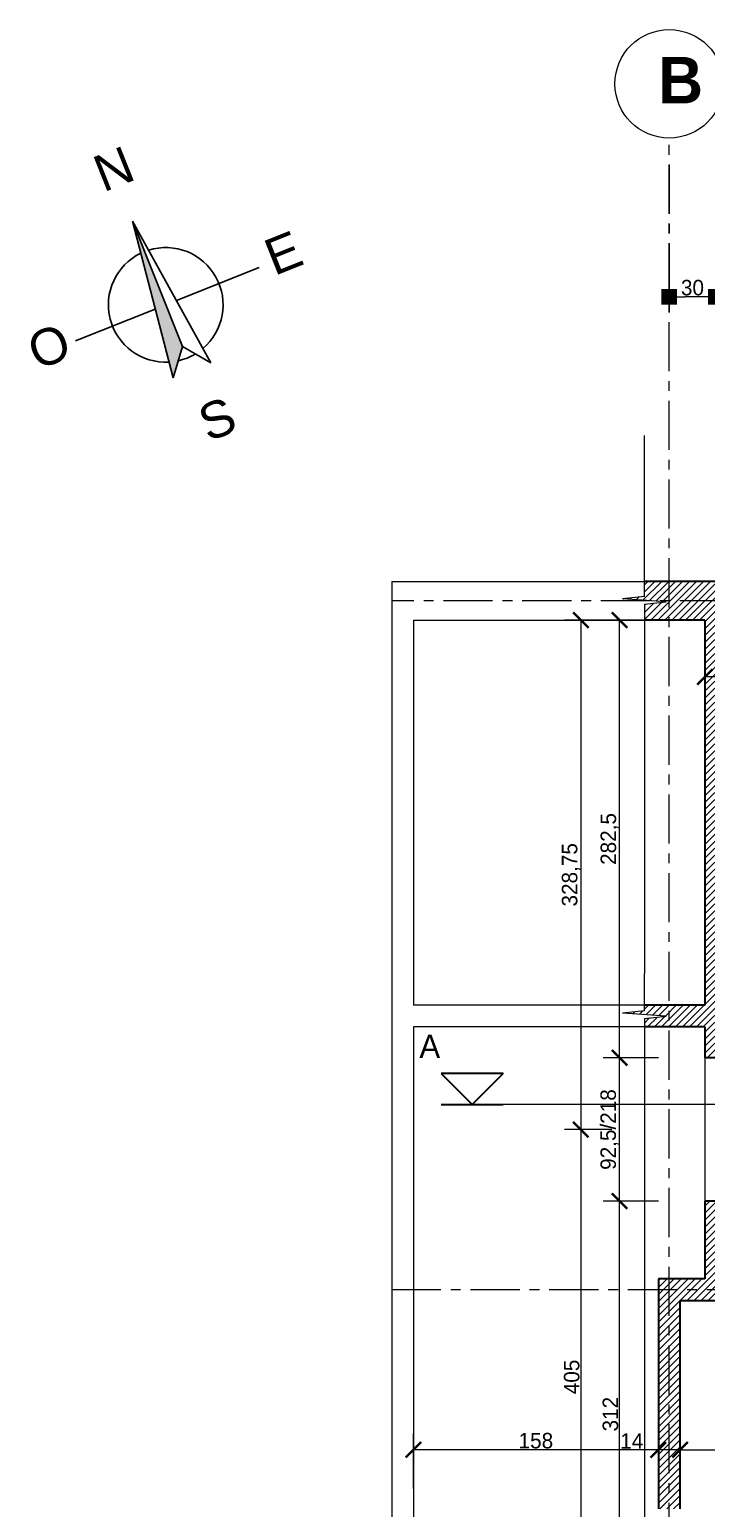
# Model space of a CAD drawing. Header units: centimetres. Extents: x -15293 to 11572, y -4790 to 2619.
# Drawn here: x 195 to 631, y 497 to 1451 of the extents above; entities that cross this region are included whole.
import ezdxf

# ---------------------------------------------------------------- set-up
doc = ezdxf.new("R2010")
doc.units = ezdxf.units.CM
doc.linetypes.add('Axe', pattern=[1093.611073, 529.166651, -211.666656, 141.111112, -211.666656])
doc.linetypes.add('CENTER', pattern=[50.8, 31.75, -6.35, 6.35, -6.35])
doc.layers.get('0').update_dxf_attribs({"lineweight": 0})
for name, color, linetype in [('Ligne de Coupe', 4, 'Continuous'), ('MArque de rupture', 7, 'Continuous'), ('Orientation', 7, 'Continuous'), ('TSJ_COTATION', 144, 'Continuous')]:
    doc.layers.add(name, color=color, linetype=linetype)
for name, color, linetype, lineweight, true_color in [('Partie Non étudiée', 7, 'Continuous', 0, 0xa8a8a8), ('TSJ_AXE', 7, 'CENTER', 0, 0xb80000), ('TSJ_HACHURE', 7, 'Axe', 0, 0x969696)]:
    doc.layers.add(name, color=color, linetype=linetype, lineweight=lineweight, true_color=true_color)
for name, color, linetype, lineweight in [('Symbole de rupture', 6, 'Continuous', 0), ('TSJ_MUR', 1, 'Continuous', 30), ('TSJ_VUE', 5, 'Continuous', 13)]:
    doc.layers.add(name, color=color, linetype=linetype, lineweight=lineweight)
doc.styles.add('Arial', font='arial.ttf')
doc.styles.get("Standard").update_dxf_attribs({"font": 'GOTHIC.TTF'})
doc.dimstyles.new('Axe cotation', dxfattribs={"dimtxt": 10, "dimasz": 10, "dimexe": 10.625, "dimexo": 5, "dimtad": 1, "dimtxsty": 'Standard', "dimblk": 'BOXFILLED', "dimcen": 8, "dimadec": 0, "dimazin": 0, "dimtfac": 1, "dimtmove": 0, "dimatfit": 3, "dimldrblk": 'BOXFILLED', "dimfxl": 1, "dimlwd": 9, "dimlwe": 9, "dimarcsym": 0})
doc.dimstyles.new('ISO-25', dxfattribs={"dimtxt": 10, "dimasz": 10, "dimexe": 10.625, "dimexo": 5, "dimtad": 1, "dimtxsty": 'Standard', "dimblk": 'ARCHTICK', "dimcen": 8, "dimadec": 0, "dimazin": 0, "dimtfac": 1, "dimtmove": 0, "dimatfit": 3, "dimldrblk": 'ARCHTICK', "dimfxl": 25, "dimfxlon": 1, "dimlwd": 9, "dimlwe": 9, "dimarcsym": 0})

# ---------------------------------------------------------------- blocks, each defined once
blk = doc.blocks.new('_ArchTick')
at = {"color": 0, "linetype": 'ByBlock', "const_width": 0.15}
blk.add_lwpolyline([(-0.5, -0.5), (0.5, 0.5)], dxfattribs=at)
blk = doc.blocks.new('*D18')
at = {"layer": 'Defpoints', "color": 0, "transparency": 16777216}
for p in [(614.39, 545), (1108.39, 546.08), (1108.39, 534.53)]:
    blk.add_point(p, dxfattribs=at)
at = {"layer": 'TSJ_COTATION', "color": 0, "lineweight": 9, "transparency": 16777216}
for p, q in [((614.39, 540), (614.39, 523.91)), ((614.39, 534.53), (1108.39, 534.53)), ((1108.39, 541.08), (1108.39, 523.91))]:
    blk.add_line(p, q, dxfattribs=at)
at = {"layer": 'TSJ_COTATION', "color": 0, "lineweight": 9, "transparency": 16777216, "xscale": 10, "yscale": 10, "zscale": 10, "rotation": 180}
blk.add_blockref('_ArchTick', (614.39, 534.53), dxfattribs=at)
at = {"layer": 'TSJ_COTATION', "color": 0, "lineweight": 9, "transparency": 16777216, "xscale": 10, "yscale": 10, "zscale": 10}
blk.add_blockref('_ArchTick', (1108.39, 534.53), dxfattribs=at)
at = {"layer": 'TSJ_COTATION', "color": 0, "transparency": 16777216, "insert": (861.39, 540.41), "char_height": 10, "attachment_point": 5}
blk.add_mtext('494', dxfattribs=at)
blk = doc.blocks.new('*D38')
at = {"layer": 'Defpoints', "color": 0, "transparency": 16777216}
for p in [(575.39, 694.99), (630.39, 694.99), (600.39, 382.99)]:
    blk.add_point(p, dxfattribs=at)
at = {"layer": 'TSJ_COTATION', "color": 0, "lineweight": 9, "transparency": 16777216}
for p, q in [((600.39, 694.99), (564.77, 694.99)), ((575.39, 382.99), (575.39, 694.99)), ((595.39, 382.99), (564.77, 382.99))]:
    blk.add_line(p, q, dxfattribs=at)
at = {"layer": 'TSJ_COTATION', "color": 0, "lineweight": 9, "transparency": 16777216, "xscale": 10, "yscale": 10, "zscale": 10}
for p, rotation in [((575.39, 694.99), 90), ((575.39, 382.99), 270)]:
    blk.add_blockref('_ArchTick', p, dxfattribs=dict(at, rotation=rotation))
at = {"layer": 'TSJ_COTATION', "color": 0, "transparency": 16777216, "insert": (569.51, 538.99), "char_height": 10, "attachment_point": 5, "rotation": 90}
blk.add_mtext('          312', dxfattribs=at)
blk = doc.blocks.new('*D39')
at = {"layer": 'Defpoints', "color": 0, "transparency": 16777216}
for p in [(575.39, 787.49), (630.39, 787.49), (630.39, 694.99)]:
    blk.add_point(p, dxfattribs=at)
at = {"layer": 'TSJ_COTATION', "color": 0, "lineweight": 9, "transparency": 16777216}
for p, q in [((600.39, 787.49), (564.77, 787.49)), ((575.39, 694.99), (575.39, 787.49)), ((600.39, 694.99), (564.77, 694.99))]:
    blk.add_line(p, q, dxfattribs=at)
at = {"layer": 'TSJ_COTATION', "color": 0, "lineweight": 9, "transparency": 16777216, "xscale": 10, "yscale": 10, "zscale": 10}
for p, rotation in [((575.39, 787.49), 90), ((575.39, 694.99), 270)]:
    blk.add_blockref('_ArchTick', p, dxfattribs=dict(at, rotation=rotation))
at = {"layer": 'TSJ_COTATION', "color": 0, "transparency": 16777216, "insert": (568.96, 741.24), "char_height": 10, "attachment_point": 5, "rotation": 90}
blk.add_mtext('92,5/218', dxfattribs=at)
blk = doc.blocks.new('*D40')
at = {"layer": 'Defpoints', "color": 0, "transparency": 16777216}
for p in [(575.39, 1069.99), (620.14, 1069.99), (630.39, 787.49)]:
    blk.add_point(p, dxfattribs=at)
at = {"layer": 'TSJ_COTATION', "color": 0, "lineweight": 9, "transparency": 16777216}
for p, q in [((600.39, 1069.99), (564.77, 1069.99)), ((575.39, 787.49), (575.39, 1069.99)), ((600.39, 787.49), (564.77, 787.49))]:
    blk.add_line(p, q, dxfattribs=at)
at = {"layer": 'TSJ_COTATION', "color": 0, "lineweight": 9, "transparency": 16777216, "xscale": 10, "yscale": 10, "zscale": 10}
for p, rotation in [((575.39, 1069.99), 90), ((575.39, 787.49), 270)]:
    blk.add_blockref('_ArchTick', p, dxfattribs=dict(at, rotation=rotation))
at = {"layer": 'TSJ_COTATION', "color": 0, "transparency": 16777216, "insert": (569.06, 928.74), "char_height": 10, "attachment_point": 5, "rotation": 90}
blk.add_mtext('282,5', dxfattribs=at)
blk = doc.blocks.new('*D41')
at = {"layer": 'Defpoints', "color": 0, "transparency": 16777216}
for p in [(620.14, 1069.99), (550.39, 741.24), (574.77, 741.24)]:
    blk.add_point(p, dxfattribs=at)
at = {"layer": 'TSJ_COTATION', "color": 0, "lineweight": 9, "transparency": 16777216}
for p, q in [((575.39, 1069.99), (539.77, 1069.99)), ((550.39, 1069.99), (550.39, 741.24)), ((569.77, 741.24), (539.77, 741.24))]:
    blk.add_line(p, q, dxfattribs=at)
at = {"layer": 'TSJ_COTATION', "color": 0, "lineweight": 9, "transparency": 16777216, "xscale": 10, "yscale": 10, "zscale": 10}
for p, rotation in [((550.39, 1069.99), 90), ((550.39, 741.24), 270)]:
    blk.add_blockref('_ArchTick', p, dxfattribs=dict(at, rotation=rotation))
at = {"layer": 'TSJ_COTATION', "color": 0, "transparency": 16777216, "insert": (544.06, 905.61), "char_height": 10, "attachment_point": 5, "rotation": 90}
blk.add_mtext('328,75', dxfattribs=at)
blk = doc.blocks.new('*D42')
at = {"layer": 'Defpoints', "color": 0, "transparency": 16777216}
for p in [(575.39, 741.24), (550.39, 336.49), (600.39, 336.49)]:
    blk.add_point(p, dxfattribs=at)
at = {"layer": 'TSJ_COTATION', "color": 0, "lineweight": 9, "transparency": 16777216}
for p, q in [((570.39, 741.24), (539.77, 741.24)), ((550.39, 741.24), (550.39, 336.49)), ((575.39, 336.49), (539.77, 336.49))]:
    blk.add_line(p, q, dxfattribs=at)
at = {"layer": 'TSJ_COTATION', "color": 0, "lineweight": 9, "transparency": 16777216, "xscale": 10, "yscale": 10, "zscale": 10}
for p, rotation in [((550.39, 741.24), 90), ((550.39, 336.49), 270)]:
    blk.add_blockref('_ArchTick', p, dxfattribs=dict(at, rotation=rotation))
at = {"layer": 'TSJ_COTATION', "color": 0, "transparency": 16777216, "insert": (544.51, 538.86), "char_height": 10, "attachment_point": 5, "rotation": 90}
blk.add_mtext('                       405', dxfattribs=at)
blk = doc.blocks.new('*D44')
at = {"layer": 'Defpoints', "color": 0, "transparency": 16777216}
for p in [(630.39, 1046.43), (643.39, 1046.74), (630.39, 1033.35)]:
    blk.add_point(p, dxfattribs=at)
at = {"layer": 'TSJ_COTATION', "color": 0, "lineweight": 9, "transparency": 16777216}
for p, q in [((630.39, 1041.43), (630.39, 1022.73)), ((643.39, 1041.74), (643.39, 1022.73)), ((643.39, 1033.35), (630.39, 1033.35))]:
    blk.add_line(p, q, dxfattribs=at)
at = {"layer": 'TSJ_COTATION', "color": 0, "lineweight": 9, "transparency": 16777216, "xscale": 10, "yscale": 10, "zscale": 10, "rotation": 180}
blk.add_blockref('_ArchTick', (630.39, 1033.35), dxfattribs=at)
at = {"layer": 'TSJ_COTATION', "color": 0, "lineweight": 9, "transparency": 16777216, "xscale": 10, "yscale": 10, "zscale": 10}
blk.add_blockref('_ArchTick', (643.39, 1033.35), dxfattribs=at)
at = {"layer": 'TSJ_COTATION', "color": 0, "transparency": 16777216, "insert": (657.17, 1045.62), "char_height": 10, "attachment_point": 5}
blk.add_mtext('13', dxfattribs=at)
blk = doc.blocks.new('Marque de rupture')
at = {"layer": 'Symbole de rupture', "lineweight": 20}
for p, q in [((0, -3.57), (0, 20.43)), ((0, -3.57), (-14.14, -5.07)), ((14.14, -7.07), (-14.14, -5.07)), ((0, -8.57), (14.14, -7.07)), ((0, -8.57), (0, -32.57))]:
    blk.add_line(p, q, dxfattribs=at)
blk = doc.blocks.new('_BoxFilled')
at = {"color": 0, "linetype": 'ByBlock', "lineweight": -2}
blk.add_line((-0.5, 0), (-1, 0), dxfattribs=at)
at = {"color": 0, "linetype": 'ByBlock'}
blk.add_solid([(-0.5, 0.5), (0.5, 0.5), (-0.5, -0.5), (0.5, -0.5)], dxfattribs=at)
blk = doc.blocks.new('*D372')
at = {"layer": 'Defpoints', "color": 0, "transparency": 16777216}
for p in [(607.39, 1368.81), (637.39, 1299.64), (607.39, 1278.6)]:
    blk.add_point(p, dxfattribs=at)
at = {"layer": 'TSJ_AXE', "color": 0, "lineweight": 9, "transparency": 16777216}
for p, q in [((607.39, 1363.81), (607.39, 1267.97)), ((637.39, 1294.64), (637.39, 1267.97)), ((627.39, 1278.6), (617.39, 1278.6))]:
    blk.add_line(p, q, dxfattribs=at)
at = {"layer": 'TSJ_AXE', "color": 0, "lineweight": 9, "transparency": 16777216, "xscale": 10, "yscale": 10, "zscale": 10, "rotation": 180}
blk.add_blockref('_BoxFilled', (607.39, 1278.6), dxfattribs=at)
at = {"layer": 'TSJ_AXE', "color": 0, "lineweight": 9, "transparency": 16777216, "xscale": 10, "yscale": 10, "zscale": 10}
blk.add_blockref('_BoxFilled', (637.39, 1278.6), dxfattribs=at)
at = {"layer": 'TSJ_AXE', "color": 0, "transparency": 16777216, "insert": (622.39, 1284.47), "char_height": 10, "attachment_point": 5}
blk.add_mtext('30', dxfattribs=at)
blk = doc.blocks.new('*D518')
at = {"layer": 'Defpoints', "color": 0, "transparency": 16777216}
for p in [(600.39, 534.57), (600.39, 534.53), (614.39, 534.53)]:
    blk.add_point(p, dxfattribs=at)
at = {"layer": 'TSJ_COTATION', "color": 0, "lineweight": 9, "transparency": 16777216}
for p, q in [((614.39, 534.53), (614.39, 545.16)), ((600.39, 534.53), (576.06, 534.53)), ((600.39, 534.53), (600.39, 523.91)), ((614.39, 534.53), (600.39, 534.53))]:
    blk.add_line(p, q, dxfattribs=at)
at = {"layer": 'TSJ_COTATION', "color": 0, "lineweight": 9, "transparency": 16777216, "xscale": 10, "yscale": 10, "zscale": 10, "rotation": 180}
blk.add_blockref('_ArchTick', (600.39, 534.53), dxfattribs=at)
at = {"layer": 'TSJ_COTATION', "color": 0, "lineweight": 9, "transparency": 16777216, "xscale": 10, "yscale": 10, "zscale": 10}
blk.add_blockref('_ArchTick', (614.39, 534.53), dxfattribs=at)
at = {"layer": 'TSJ_COTATION', "color": 0, "transparency": 16777216, "insert": (583.23, 540.28), "char_height": 10, "attachment_point": 5}
blk.add_mtext('14', dxfattribs=at)
blk = doc.blocks.new('*D519')
at = {"layer": 'Defpoints', "color": 0, "transparency": 16777216}
for p in [(442.39, 534.53), (600.39, 534.57), (442.39, 499.74)]:
    blk.add_point(p, dxfattribs=at)
at = {"layer": 'TSJ_COTATION', "color": 0, "lineweight": 9, "transparency": 16777216}
for p, q in [((442.39, 509.53), (442.39, 545.16)), ((600.39, 534.53), (442.39, 534.53)), ((600.39, 534.53), (600.39, 523.91))]:
    blk.add_line(p, q, dxfattribs=at)
at = {"layer": 'TSJ_COTATION', "color": 0, "lineweight": 9, "transparency": 16777216, "xscale": 10, "yscale": 10, "zscale": 10, "rotation": 180}
blk.add_blockref('_ArchTick', (442.39, 534.53), dxfattribs=at)
at = {"layer": 'TSJ_COTATION', "color": 0, "lineweight": 9, "transparency": 16777216, "xscale": 10, "yscale": 10, "zscale": 10}
blk.add_blockref('_ArchTick', (600.39, 534.53), dxfattribs=at)
at = {"layer": 'TSJ_COTATION', "color": 0, "transparency": 16777216, "insert": (521.39, 540.41), "char_height": 10, "attachment_point": 5}
blk.add_mtext('158', dxfattribs=at)

msp = doc.modelspace()

# ---------------------------------------------------------------- hatches: boundary and pattern name
at = {"true_color": 0xc7c8ca}
h = msp.add_hatch(color=9, dxfattribs=at)
h.dxf.hatch_style = 1
h.paths.add_polyline_path([(290.645, 1237.301, -0.0402883), (284.75, 1236.482), (287.366, 1226.397)])
h.paths.add_polyline_path([(293.419, 1246.531), (282.694, 1273.435), (275.871, 1270.715), (284.75, 1236.482, 0.0402883), (290.645, 1237.301)])
h.paths.add_polyline_path([(268.998, 1307.792, 0.0181879), (266.535, 1306.71), (275.871, 1270.715), (282.694, 1273.435)])
h.paths.add_polyline_path([(261.145, 1327.491), (266.535, 1306.71, -0.0181879), (268.998, 1307.792)])
at = {"layer": 'TSJ_HACHURE', "lineweight": 0, "true_color": 0xc7c8ca}
h = msp.add_hatch(dxfattribs=at)
h.set_pattern_fill('ANSI31', color=9)
h.set_pattern_definition([(45, (396.635, 0), (-2.245064, 2.245064), [])])
h.paths.add_polyline_path([(630.39, 1069.989), (630.39, 821.489), (591.39, 821.489), (591.39, 817.921), (577.249, 816.421), (605.532, 814.421), (591.39, 812.921), (591.39, 807.489), (630.39, 807.489), (630.39, 787.489), (643.39, 787.489), (643.39, 1069.989), (671.39, 1069.989), (671.39, 1094.989), (591.39, 1094.989), (591.39, 1085.17), (577.249, 1083.67), (605.532, 1081.67), (591.39, 1080.17), (591.39, 1069.989)])
h.paths.add_polyline_path([(1121.39, 1094.989), (1100.39, 1094.989), (1100.39, 1069.989), (1108.39, 1069.989), (1108.39, 922.989), (1121.39, 922.989)])
h.paths.add_polyline_path([(1121.39, 630.989), (1121.39, 644.989), (643.39, 644.989), (643.39, 694.989), (630.39, 694.989), (630.39, 644.989), (600.39, 644.989), (600.39, 496.489), (614.39, 496.489), (614.39, 630.989)])
h.paths.add_polyline_path([(614.39, 469.989), (600.39, 469.989), (600.39, 382.989), (614.39, 382.989)])
h.paths.add_polyline_path([(614.39, 289.989), (600.39, 289.989), (600.39, 191.989), (591.39, 191.989), (591.39, 188.421), (582.39, 187.466), (582.39, 186.557), (605.532, 184.921), (591.39, 183.421), (591.39, 177.989), (643.39, 177.989), (643.39, -7.011), (657.39, -7.011), (657.39, 177.989), (1121.39, 177.989), (1121.39, 191.989), (614.39, 191.989)])
h.paths.add_polyline_path([(1121.39, 43.989), (1108.39, 43.989), (1108.39, -105.011), (657.39, -105.011), (657.39, -90.011), (643.39, -90.011), (643.39, -105.011), (591.39, -105.011), (591.39, -108.579), (582.39, -109.534), (582.39, -110.443), (605.532, -112.079), (591.39, -113.579), (591.39, -119.011), (1108.39, -119.011), (1108.39, -199.011), (1121.39, -199.011)])
h.paths.add_polyline_path([(1121.39, -307.011), (1108.39, -307.011), (1108.39, -387.011), (591.39, -387.011), (591.39, -390.579), (577.249, -392.079), (605.532, -394.079), (591.39, -395.579), (591.39, -401.011), (1108.39, -401.011), (1108.39, -421.011), (1112.39, -421.011), (1113.89, -435.153), (1115.89, -406.869), (1117.39, -421.011), (1121.39, -421.011)])

# ---------------------------------------------------------------- linework, layer by layer
at = {"layer": 'Ligne de Coupe', "lineweight": 30}
for p, q in [((500.39, 777.489), (460.39, 777.489)), ((460.39, 777.489), (480.39, 757.489)), ((500.39, 777.489), (480.39, 757.489)), ((460.39, 757.489), (500.39, 757.489))]:
    msp.add_line(p, q, dxfattribs=at)
at = {"layer": 'Ligne de Coupe', "lineweight": 0}
msp.add_line((1223.39, 757.489), (500.39, 757.489), dxfattribs=at)
at = {"layer": 'MArque de rupture', "lineweight": 0}
for p, q in [((591.39, 1109.17), (591.39, 1189.17)), ((591.39, 1056.17), (591.39, 841.921)), ((591.39, 788.921), (591.39, 191.989))]:
    msp.add_line(p, q, dxfattribs=at)
at = {"layer": 'Orientation', "transparency": 33554687}
for p, q in [((287.366, 1226.397), (261.145, 1327.491)), ((293.419, 1246.531), (287.366, 1226.397))]:
    msp.add_line(p, q, dxfattribs=at)
for points in [[(287.366, 1226.397), (261.145, 1327.491)], [(311.663, 1236.082), (261.145, 1327.491)], [(293.419, 1246.531), (261.145, 1327.491)], [(289.517, 1276.155), (342.956, 1297.458)], [(224.465, 1250.223), (275.871, 1270.715)], [(287.366, 1226.397), (293.419, 1246.531)], [(311.663, 1236.082), (293.419, 1246.531)]]:
    msp.add_lwpolyline(points, dxfattribs=at)
for start, end in [(310.411084, 107.444192), (115.782861, 273.298388), (282.526802, 301.155157)]:
    msp.add_arc((282.622, 1273.407), 36.986, start, end, dxfattribs=at)
at = {"layer": 'Partie Non étudiée'}
for p, q in [((428.39, 1094.989), (428.39, -421.011)), ((428.39, 1094.989), (591.39, 1094.989)), ((442.39, 1069.989), (442.39, 821.489)), ((442.39, 1069.989), (591.39, 1069.989)), ((591.39, 821.489), (442.39, 821.489)), ((442.39, 807.489), (442.39, 191.989)), ((591.39, 807.489), (442.39, 807.489))]:
    msp.add_line(p, q, dxfattribs=at)
at = {"layer": 'TSJ_AXE'}
for p, q in [((607.39, -649.005), (607.39, 1381.049)), ((1407.906, 1082.489), (428.39, 1082.489)), ((428.39, 637.989), (1407.906, 637.989))]:
    msp.add_line(p, q, dxfattribs=at)
at = {"layer": 'TSJ_AXE', "linetype": 'ByBlock'}
msp.add_circle((607.39, 1416.049), 35, dxfattribs=at)
at = {"layer": 'TSJ_MUR'}
for p, q in [((630.39, 1069.989), (591.39, 1069.989)), ((630.39, 821.489), (591.39, 821.489)), ((630.39, 807.489), (591.39, 807.489)), ((643.39, 787.489), (630.39, 787.489)), ((643.39, 694.989), (630.39, 694.989)), ((630.39, 694.989), (630.39, 644.989)), ((630.39, 644.989), (600.39, 644.989)), ((600.39, 644.989), (600.39, 496.489)), ((614.39, 496.489), (614.39, 630.989)), ((614.39, 630.989), (643.39, 630.989))]:
    msp.add_line(p, q, dxfattribs=at)
for points in [[(671.39, 1094.989), (591.39, 1094.989)], [(630.39, 1069.989), (630.39, 821.489)], [(630.39, 807.489), (630.39, 787.489)]]:
    msp.add_lwpolyline(points, dxfattribs=at)
at = {"layer": 'TSJ_VUE', "lineweight": 9}
msp.add_line((630.39, 787.489), (630.39, 694.989), dxfattribs=at)

# ---------------------------------------------------------------- block references
for p in [(591.39, 1088.738), (591.39, 821.489)]:
    msp.add_blockref('Marque de rupture', p)

# ---------------------------------------------------------------- texts
at = {"layer": 'Ligne de Coupe', "insert": (434.791, 802.479), "char_height": 15, "attachment_point": 1}
msp.add_mtext_dynamic_manual_height_columns('\\pi11.475;A', width=37.39883, gutter_width=12.5, heights=[0], dxfattribs=at)
at = {"layer": 'Orientation', "transparency": 33554687, "char_height": 23.503, "attachment_point": 1, "rotation": 21.734131, "style": 'Arial'}
for s, insert in [('N', (233.723, 1367.717)), ('E', (343.955, 1313.771)), ('O', (191.15, 1252.857)), ('S', (301.298, 1206.646))]:
    msp.add_mtext_dynamic_manual_height_columns(s, width=26.39183, gutter_width=819.722, heights=[0], dxfattribs=dict(at, insert=insert))
at = {"layer": 'TSJ_AXE', "insert": (600.303, 1433.417), "char_height": 30, "attachment_point": 1}
msp.add_mtext_dynamic_manual_height_columns('{\\fCentury Gothic|b1|i0|c0|p34;B}', width=43.00473, gutter_width=12.5, heights=[0], dxfattribs=at)

# ---------------------------------------------------------------- dimensions: what is measured, and where the dimension line sits
at = {"layer": 'TSJ_AXE'}
dim = msp.add_linear_dim(base=(607.39, 1278.597), p1=(637.39, 1299.643), p2=(607.39, 1368.809), dimstyle='Axe cotation', dxfattribs=at)
dim.commit()
dim.dimension.update_dxf_attribs({"geometry": '*D372', "text_midpoint": (622.39, 1284.474)})
at = {"layer": 'TSJ_COTATION'}
for base, p1, p2, picture, middle in [((550.39, 741.239), (620.14, 1069.989), (574.765, 741.239), '*D41', (544.055, 905.614)), ((575.39, 1069.989), (630.39, 787.489), (620.14, 1069.989), '*D40', (569.055, 928.739))]:
    dim = msp.add_linear_dim(base=base, p1=p1, p2=p2, angle=90, dimstyle='ISO-25', dxfattribs=at)
    dim.commit()
    dim.dimension.update_dxf_attribs({"geometry": picture, "text_midpoint": middle})
dim = msp.add_linear_dim(base=(630.39, 1033.352), p1=(643.39, 1046.743), p2=(630.39, 1046.43), dimstyle='ISO-25', override={"dimtmove": 1}, dxfattribs=at)
dim.commit()
dim.dimension.update_dxf_attribs({"geometry": '*D44', "text_midpoint": (657.169, 1039.74), "dimtype": 160})
for base, p1, p2, text, picture, middle in [((575.39, 787.489), (630.39, 694.989), (630.39, 787.489), '<>/218', '*D39', (568.96, 741.239)), ((550.39, 336.489), (575.39, 741.239), (600.39, 336.489), '                       405', '*D42', (544.514, 538.864)), ((575.39, 694.989), (600.39, 382.989), (630.39, 694.989), '          <>', '*D38', (569.514, 538.989))]:
    dim = msp.add_linear_dim(base=base, p1=p1, p2=p2, angle=90, text=text, dimstyle='ISO-25', dxfattribs=at)
    dim.commit()
    dim.dimension.update_dxf_attribs({"geometry": picture, "text_midpoint": middle})
for base, p1, p2, picture, middle in [((442.39, 534.532), (600.39, 534.57), (442.39, 499.739), '*D519', (521.39, 540.409)), ((600.39, 534.532), (614.39, 534.532), (600.39, 534.57), '*D518', (583.226, 540.283)), ((1108.39, 534.532), (614.39, 544.998), (1108.39, 546.076), '*D18', (861.39, 540.409))]:
    dim = msp.add_linear_dim(base=base, p1=p1, p2=p2, dimstyle='ISO-25', dxfattribs=at)
    dim.commit()
    dim.dimension.update_dxf_attribs({"geometry": picture, "text_midpoint": middle})

doc.saveas('drawing.dxf')
